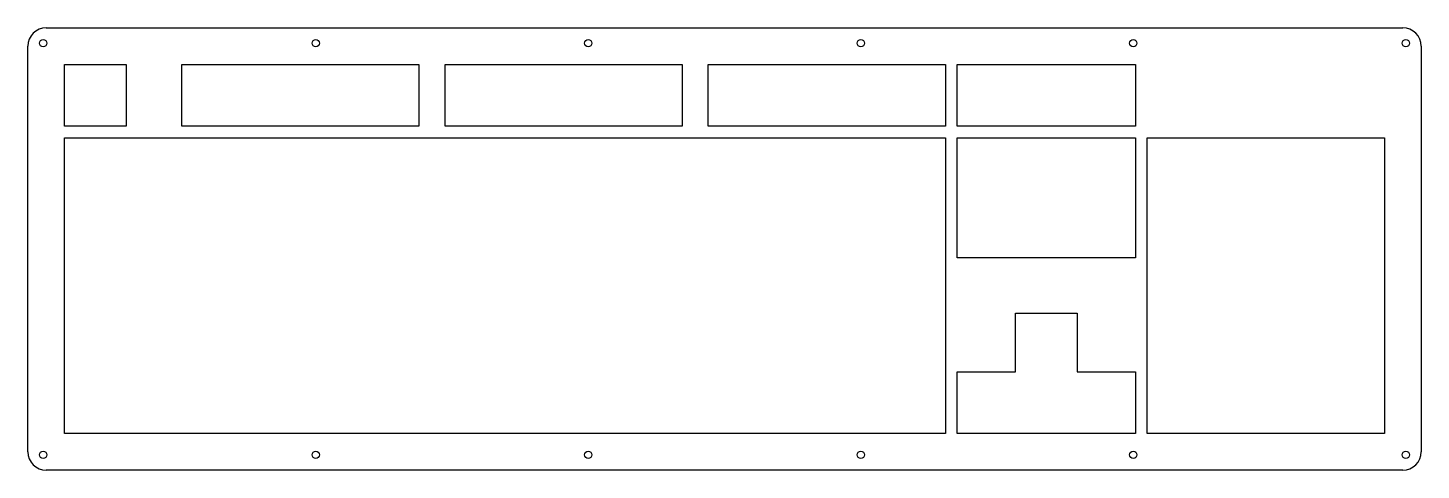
# Model space of a CAD drawing. Header units: feet. Extents: x 0 to 454, y 0 to 144.
import ezdxf

# ---------------------------------------------------------------- set-up
doc = ezdxf.new("R2010")
doc.units = ezdxf.units.FT
doc.header["$MEASUREMENT"] = 0

msp = doc.modelspace()

# ---------------------------------------------------------------- linework, layer by layer
at = {"color": 1, "linetype": 'Continuous'}
for p, q in [((6, 144.01), (447.58, 144.01)), ((0, 6), (0, 138.01)), ((453.58, 138.01), (453.58, 6)), ((11.98, 132.04), (32.03, 132.04)), ((11.98, 111.99), (11.98, 132.04)), ((32.03, 132.04), (32.03, 111.99)), ((50.07, 132.04), (127.27, 132.04)), ((50.07, 111.99), (50.07, 132.04)), ((127.27, 132.04), (127.27, 111.99)), ((135.8, 132.04), (213, 132.04)), ((135.8, 111.99), (135.8, 132.04)), ((213, 132.04), (213, 111.99)), ((221.52, 132.04), (298.72, 132.04)), ((221.52, 111.99), (221.52, 132.04)), ((298.72, 132.04), (298.72, 111.99)), ((302.49, 132.04), (360.64, 132.04)), ((302.49, 111.99), (302.49, 132.04)), ((360.64, 132.04), (360.64, 111.99)), ((32.03, 111.99), (11.98, 111.99)), ((127.27, 111.99), (50.07, 111.99)), ((213, 111.99), (135.8, 111.99)), ((298.72, 111.99), (221.52, 111.99)), ((360.64, 111.99), (302.49, 111.99)), ((11.98, 108.23), (298.72, 108.23)), ((11.98, 11.98), (11.98, 108.23)), ((298.72, 108.23), (298.72, 11.98)), ((302.49, 108.23), (360.64, 108.23)), ((302.49, 69.13), (302.49, 108.23)), ((360.64, 108.23), (360.64, 69.13)), ((364.4, 108.23), (441.6, 108.23)), ((364.4, 11.98), (364.4, 108.23)), ((441.6, 108.23), (441.6, 11.98)), ((360.64, 69.13), (302.49, 69.13)), ((321.54, 32.03), (321.54, 51.08)), ((321.54, 51.08), (341.59, 51.08)), ((341.59, 51.08), (341.59, 32.03)), ((302.49, 11.98), (302.49, 32.03)), ((302.49, 32.03), (321.54, 32.03)), ((341.59, 32.03), (360.64, 32.03)), ((360.64, 32.03), (360.64, 11.98)), ((298.72, 11.98), (11.98, 11.98)), ((360.64, 11.98), (302.49, 11.98)), ((441.6, 11.98), (364.4, 11.98)), ((447.58, 0), (6, 0))]:
    msp.add_line(p, q, dxfattribs=at)
for centre in [(5, 139.01), (93.72, 139.01), (182.43, 139.01), (271.15, 139.01), (359.86, 139.01), (448.58, 139.01), (5, 5), (93.72, 5), (182.43, 5), (271.15, 5), (359.86, 5), (448.58, 5)]:
    msp.add_circle(centre, 1.18, dxfattribs=at)
for centre, start, end in [((6, 138.01), 90, 180), ((447.58, 138.01), 0, 90), ((6, 6), 180, 270), ((447.58, 6), 270, 0)]:
    msp.add_arc(centre, 6, start, end, dxfattribs=at)

doc.saveas('drawing.dxf')
